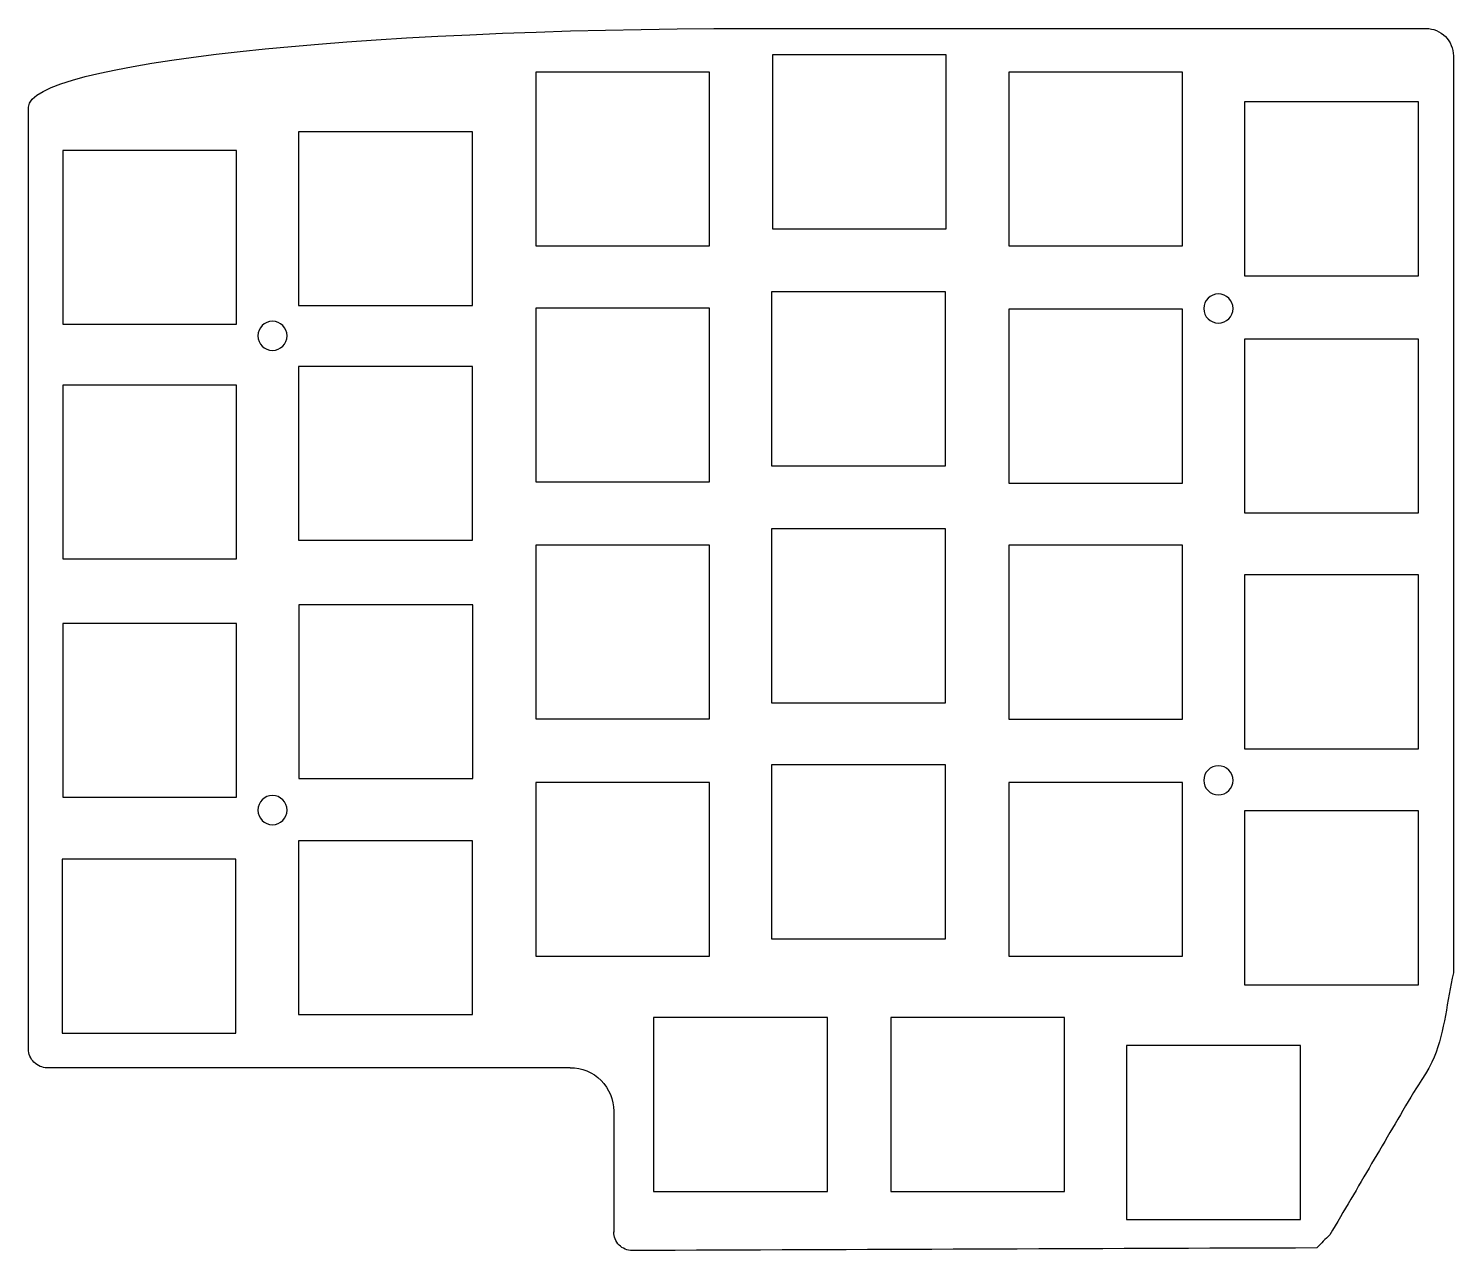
# Model space of a CAD drawing. Extents: x 50 to 164, y 158 to 256.
import ezdxf

# ---------------------------------------------------------------- set-up
doc = ezdxf.new("R2010")
doc.units = 0
doc.layers.add('LAYER_1', color=7, linetype='CONTINUOUS')

msp = doc.modelspace()

# ---------------------------------------------------------------- linework, layer by layer
at = {"layer": 'LAYER_1', "color": 7}
for points in [[(109.62, 240.09), (123.62, 240.09), (123.62, 254.09), (109.62, 254.09)], [(90.55, 238.7), (104.55, 238.7), (104.55, 252.7), (90.55, 252.7)], [(128.65, 238.7), (142.65, 238.7), (142.65, 252.7), (128.65, 252.7)], [(147.65, 236.3), (161.65, 236.3), (161.65, 250.3), (147.65, 250.3)], [(71.45, 233.9), (85.45, 233.9), (85.45, 247.9), (71.45, 247.9)], [(109.55, 221), (123.55, 221), (123.55, 235), (109.55, 235)], [(90.55, 219.7), (104.55, 219.7), (104.55, 233.7), (90.55, 233.7)], [(128.65, 219.6), (142.65, 219.6), (142.65, 233.6), (128.65, 233.6)], [(147.65, 217.2), (161.65, 217.2), (161.65, 231.2), (147.65, 231.2)], [(71.45, 215), (85.45, 215), (85.45, 229), (71.45, 229)], [(66.45, 227.5), (52.45, 227.5), (52.45, 213.51), (66.45, 213.51)], [(109.55, 201.91), (123.55, 201.91), (123.55, 215.91), (109.55, 215.91)], [(90.55, 200.61), (104.55, 200.61), (104.55, 214.61), (90.55, 214.61)], [(128.65, 200.6), (142.65, 200.6), (142.65, 214.6), (128.65, 214.6)], [(147.65, 198.21), (161.65, 198.21), (161.65, 212.21), (147.65, 212.21)], [(71.46, 195.8), (85.47, 195.8), (85.47, 209.8), (71.46, 209.8)], [(52.45, 194.3), (66.45, 194.3), (66.45, 208.3), (52.45, 208.3)], [(109.55, 182.9), (123.55, 182.9), (123.55, 196.9), (109.55, 196.9)], [(90.55, 181.5), (104.55, 181.5), (104.55, 195.5), (90.55, 195.5)], [(128.65, 181.5), (142.65, 181.5), (142.65, 195.5), (128.65, 195.5)], [(147.65, 179.2), (161.65, 179.2), (161.65, 193.2), (147.65, 193.2)], [(71.45, 176.8), (85.45, 176.8), (85.45, 190.8), (71.45, 190.8)], [(52.4, 175.3), (66.4, 175.3), (66.4, 189.3), (52.4, 189.3)], [(119.15, 162.55), (133.15, 162.55), (133.15, 176.55), (119.15, 176.55)], [(138.15, 160.3), (152.15, 160.3), (152.15, 174.3), (138.15, 174.3)]]:
    msp.add_lwpolyline(points, close=True, dxfattribs=at)
for points in [[(66.45, 246.4), (52.45, 246.4), (52.45, 232.4)], [(52.45, 232.4), (66.45, 232.4), (66.45, 246.4)], [(114.05, 176.55), (100.05, 176.55)], [(100.05, 176.55), (100.05, 162.55)], [(114.05, 166.98), (114.05, 176.55)], [(93.33, 172.51), (51.19, 172.51)], [(114.05, 162.55), (114.05, 166.98)], [(100.05, 162.55), (114.05, 162.55)]]:
    msp.add_lwpolyline(points, dxfattribs=at)
for points, knots in [([(49.69, 174.01), (49.69, 199.3), (49.69, 224.58), (49.69, 249.87), (49.69, 253.38), (75.73, 256.22), (107.9, 256.22), (126.02, 256.22), (144.15, 256.22), (162.27, 256.22)], [0, 0, 0, 0, 1, 1, 1, 2, 2, 2, 3, 3, 3, 3]), ([(162.27, 256.22), (162.85, 256.22), (163.41, 255.99), (163.83, 255.57), (164.24, 255.16), (164.47, 254.6), (164.47, 254.02)], [0, 0, 0, 0, 1, 1, 1, 2, 2, 2, 2]), ([(164.47, 254), (164.47, 229.39), (164.47, 204.77), (164.47, 180.16), (163.96, 177.9), (163.79, 175.53), (162.93, 173.37), (162.53, 172.34), (161.25, 170.51), (161.25, 170.51), (160.69, 169.55), (160.13, 168.6), (159.57, 167.65), (159.01, 166.69), (158.45, 165.74), (157.89, 164.79), (157.33, 163.83), (156.77, 162.88), (156.21, 161.92), (155.65, 160.97), (155.09, 160.02), (154.53, 159.06), (154.17, 158.71), (153.82, 158.36), (153.47, 158), (135.09, 157.93), (116.71, 157.86), (98.33, 157.79)], [0, 0, 0, 0, 1, 1, 1, 2, 2, 2, 3, 3, 3, 4, 4, 4, 5, 5, 5, 6, 6, 6, 7, 7, 7, 8, 8, 8, 9, 9, 9, 9]), ([(145.54, 234.84), (146.19, 234.84), (146.72, 234.31), (146.72, 233.66), (146.72, 233.01), (146.19, 232.49), (145.54, 232.49), (144.89, 232.49), (144.37, 233.01), (144.37, 233.66), (144.37, 234.31), (144.89, 234.84), (145.54, 234.84)], [0, 0, 0, 0, 1, 1, 1, 2, 2, 2, 3, 3, 3, 4, 4, 4, 4]), ([(69.34, 232.64), (69.99, 232.64), (70.52, 232.11), (70.52, 231.46), (70.52, 230.81), (69.99, 230.29), (69.34, 230.29), (68.69, 230.29), (68.17, 230.81), (68.17, 231.46), (68.17, 232.11), (68.69, 232.64), (69.34, 232.64)], [0, 0, 0, 0, 1, 1, 1, 2, 2, 2, 3, 3, 3, 4, 4, 4, 4]), ([(145.54, 196.84), (146.19, 196.84), (146.72, 196.31), (146.72, 195.66), (146.72, 195.01), (146.19, 194.49), (145.54, 194.49), (144.89, 194.49), (144.37, 195.01), (144.37, 195.66), (144.37, 196.31), (144.89, 196.84), (145.54, 196.84)], [0, 0, 0, 0, 1, 1, 1, 2, 2, 2, 3, 3, 3, 4, 4, 4, 4]), ([(69.34, 194.44), (69.99, 194.44), (70.52, 193.91), (70.52, 193.26), (70.52, 192.61), (69.99, 192.09), (69.34, 192.09), (68.69, 192.09), (68.17, 192.61), (68.17, 193.26), (68.17, 193.91), (68.69, 194.44), (69.34, 194.44)], [0, 0, 0, 0, 1, 1, 1, 2, 2, 2, 3, 3, 3, 4, 4, 4, 4]), ([(51.19, 172.51), (50.79, 172.51), (50.41, 172.67), (50.13, 172.95), (49.85, 173.24), (49.69, 173.62), (49.69, 174.01)], [0, 0, 0, 0, 1, 1, 1, 2, 2, 2, 2]), ([(93.33, 172.51), (94.26, 172.52), (95.15, 172.15), (95.81, 171.49), (96.46, 170.83), (96.83, 169.94), (96.83, 169.01), (96.83, 165.77), (96.83, 162.52), (96.83, 159.27)], [0, 0, 0, 0, 1, 1, 1, 2, 2, 2, 3, 3, 3, 3]), ([(98.33, 157.79), (97.93, 157.79), (97.55, 157.95), (97.27, 158.23), (96.99, 158.51), (96.83, 158.9), (96.83, 159.29)], [0, 0, 0, 0, 1, 1, 1, 2, 2, 2, 2])]:
    msp.add_open_spline(points, degree=3, knots=knots, dxfattribs=at)

doc.saveas('drawing.dxf')
